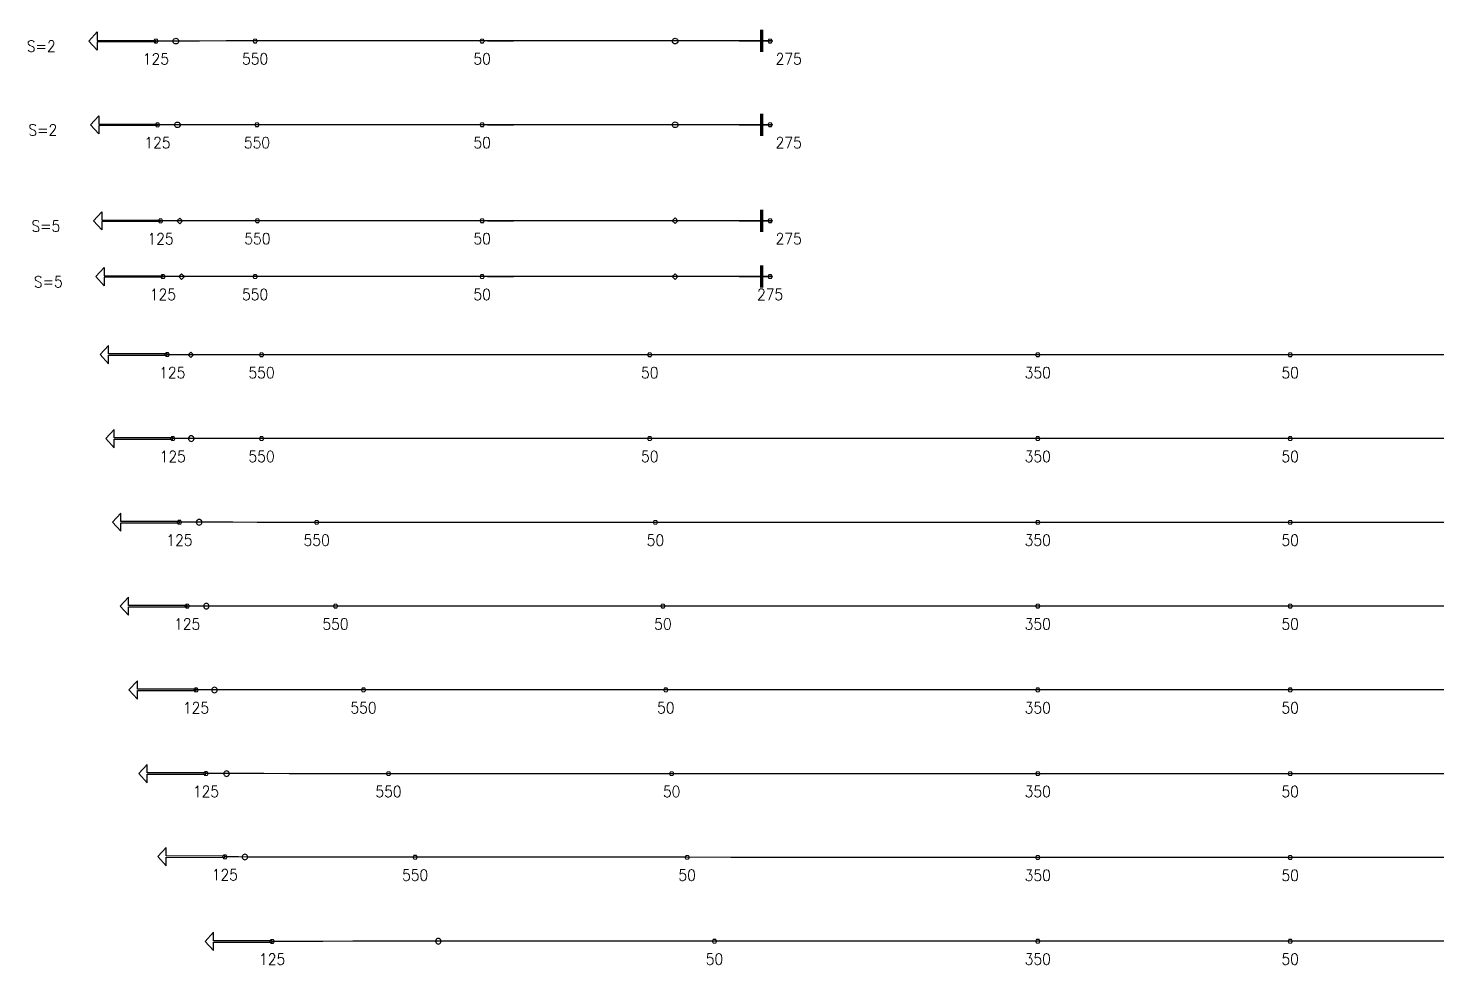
# Model space of a CAD drawing. Header units: millimetres. Extents: x -179076 to 493302, y -18667 to 80932.
# Drawn here: x 279822 to 305032, y 40077 to 56848 of the extents above; entities that cross this region are included whole.
import ezdxf

# ---------------------------------------------------------------- set-up
doc = ezdxf.new("R2010")
doc.units = ezdxf.units.MM
doc.layers.add('Current_plane_Tendon', color=7, linetype='Continuous', true_color=0xab0000)
doc.styles.get("Standard").update_dxf_attribs({"font": 'arial.ttf'})

# ---------------------------------------------------------------- blocks, each defined once
blk = doc.blocks.new('fdsfsdfdsf')
at = {"layer": 'Current_plane_Tendon', "color": 14, "linetype": 'Continuous', "true_color": 0xab0000, "elevation": 180}
for points in [[(423657, 315622, 60, 60, 0), (423657, 315222, 60, 60, 0)], [(423657, 314122, 60, 60, 0), (423657, 313722, 60, 60, 0)], [(423657, 312403, 60, 60, 0), (423657, 312003, 60, 60, 0)], [(423657, 311403, 60, 60, 0), (423657, 311003, 60, 60, 0)]]:
    blk.add_lwpolyline(points, format="xyseb", dxfattribs=at)
at = {"layer": 'Current_plane_Tendon', "color": 14, "linetype": 'Continuous', "true_color": 0xab0000}
for points, elevation in [([(412815, 315409), (411765, 315409), (411765, 315259), (411615, 315421), (411765, 315583), (411765, 315433), (412815, 315433)], 55), ([(413122, 315421), (413125, 315436), (413132, 315450), (413143, 315461), (413157, 315468), (413172, 315471), (413188, 315468), (413202, 315461), (413213, 315450), (413220, 315436), (413222, 315421), (413220, 315405), (413213, 315391), (413202, 315380), (413188, 315373), (413172, 315371), (413157, 315373), (413143, 315380), (413132, 315391), (413125, 315405), (413122, 315421)], 180), ([(422057, 315422), (422059, 315437), (422066, 315451), (422078, 315462), (422091, 315469), (422107, 315472), (422122, 315469), (422136, 315462), (422147, 315451), (422154, 315437), (422157, 315422), (422154, 315406), (422147, 315392), (422136, 315381), (422122, 315374), (422107, 315372), (422091, 315374), (422078, 315381), (422066, 315392), (422059, 315406), (422057, 315422)], 180), ([(412843, 313909), (411793, 313909), (411793, 313759), (411643, 313921), (411793, 314083), (411793, 313933), (412843, 313933)], 58), ([(413150, 313921), (413152, 313937), (413159, 313951), (413170, 313962), (413184, 313969), (413200, 313971), (413215, 313969), (413229, 313962), (413240, 313951), (413247, 313937), (413250, 313921), (413247, 313906), (413240, 313892), (413229, 313881), (413215, 313874), (413200, 313871), (413184, 313874), (413170, 313881), (413159, 313892), (413152, 313906), (413150, 313921)], 183), ([(422057, 313922), (422059, 313937), (422066, 313951), (422078, 313962), (422091, 313969), (422107, 313972), (422122, 313969), (422136, 313962), (422147, 313951), (422154, 313937), (422157, 313922), (422154, 313906), (422147, 313892), (422136, 313881), (422122, 313874), (422107, 313872), (422091, 313874), (422078, 313881), (422066, 313892), (422059, 313906), (422057, 313922)], 180), ([(412898, 312189), (411848, 312189), (411848, 312039), (411698, 312201), (411848, 312363), (411848, 312213), (412898, 312213)], 75), ([(413191, 312201), (413241, 312251), (413291, 312201), (413241, 312151), (413191, 312201)], 200), ([(422057, 312203), (422107, 312253), (422157, 312203), (422107, 312153), (422057, 312203)], 180), ([(412941, 311191), (411891, 311191), (411891, 311041), (411741, 311203), (411891, 311365), (411891, 311215), (412941, 311215)], 55), ([(413224, 311203), (413274, 311253), (413324, 311203), (413274, 311153), (413224, 311203)], 180), ([(422057, 311203), (422107, 311253), (422157, 311203), (422107, 311153), (422057, 311203)], 180), ([(413017, 309818), (411967, 309818), (411967, 309968), (411817, 309806), (411967, 309644), (411967, 309794), (413017, 309794)], 180), ([(413490, 309803), (413440, 309853), (413390, 309803), (413440, 309753), (413490, 309803)], 180), ([(413117, 308314), (412067, 308314), (412067, 308464), (411917, 308302), (412067, 308140), (412067, 308290), (413117, 308290)], 57), ([(413498, 308302), (413496, 308318), (413489, 308332), (413478, 308343), (413464, 308350), (413448, 308352), (413433, 308350), (413419, 308343), (413408, 308332), (413401, 308318), (413398, 308302), (413401, 308287), (413408, 308273), (413419, 308262), (413433, 308255), (413448, 308252), (413464, 308255), (413478, 308262), (413489, 308273), (413496, 308287), (413498, 308302)], 182), ([(413236, 306817), (412186, 306817), (412186, 306967), (412036, 306805), (412186, 306643), (412186, 306793), (413236, 306793)], 58), ([(413638, 306805), (413636, 306820), (413629, 306834), (413618, 306845), (413604, 306853), (413588, 306855), (413573, 306853), (413559, 306845), (413548, 306834), (413541, 306820), (413538, 306805), (413541, 306790), (413548, 306776), (413559, 306765), (413573, 306757), (413588, 306755), (413604, 306757), (413618, 306765), (413629, 306776), (413636, 306790), (413638, 306805)], 183), ([(413375, 305315), (412325, 305315), (412325, 305465), (412175, 305303), (412325, 305141), (412325, 305291), (413375, 305291)], 59), ([(413768, 305303), (413765, 305319), (413758, 305333), (413747, 305344), (413733, 305351), (413718, 305353), (413702, 305351), (413688, 305344), (413677, 305333), (413670, 305319), (413668, 305303), (413670, 305288), (413677, 305274), (413688, 305263), (413702, 305256), (413718, 305253), (413733, 305256), (413747, 305263), (413758, 305274), (413765, 305288), (413768, 305303)], 180), ([(413533, 303814), (412483, 303814), (412483, 303964), (412333, 303802), (412483, 303640), (412483, 303790), (413533, 303790)], 58), ([(413914, 303802), (413911, 303817), (413904, 303831), (413893, 303842), (413879, 303849), (413864, 303852), (413848, 303849), (413834, 303842), (413823, 303831), (413816, 303817), (413814, 303802), (413816, 303786), (413823, 303773), (413834, 303761), (413848, 303754), (413864, 303752), (413879, 303754), (413893, 303761), (413904, 303773), (413911, 303786), (413914, 303802)], 180), ([(413711, 302316), (412661, 302316), (412661, 302466), (412511, 302304), (412661, 302142), (412661, 302292), (413711, 302292)], 55), ([(414131, 302304), (414128, 302319), (414121, 302333), (414110, 302344), (414096, 302351), (414081, 302354), (414065, 302351), (414051, 302344), (414040, 302333), (414033, 302319), (414031, 302304), (414033, 302288), (414040, 302274), (414051, 302263), (414065, 302256), (414081, 302254), (414096, 302256), (414110, 302263), (414121, 302274), (414128, 302288), (414131, 302304)], 180), ([(414050, 300825), (413000, 300830), (413001, 300980), (412850, 300818), (413000, 300656), (413000, 300806), (414050, 300801)], 61), ([(414459, 300811), (414456, 300827), (414449, 300841), (414438, 300852), (414424, 300859), (414409, 300861), (414393, 300859), (414379, 300852), (414368, 300841), (414361, 300827), (414359, 300811), (414361, 300796), (414368, 300782), (414379, 300771), (414393, 300764), (414409, 300761), (414424, 300764), (414438, 300771), (414449, 300782), (414456, 300796), (414459, 300811)], 180), ([(414895, 299313), (413845, 299313), (413845, 299463), (413695, 299301), (413845, 299139), (413845, 299289), (414895, 299289)], 64), ([(417920, 299303), (417917, 299319), (417910, 299333), (417899, 299344), (417885, 299351), (417870, 299353), (417854, 299351), (417840, 299344), (417829, 299333), (417822, 299319), (417820, 299303), (417822, 299288), (417829, 299274), (417840, 299263), (417854, 299256), (417870, 299253), (417885, 299256), (417899, 299263), (417910, 299274), (417917, 299288), (417920, 299303)], 189)]:
    blk.add_lwpolyline(points, close=True, dxfattribs=dict(at, elevation=elevation))
for points, elevation in [([(412775, 315421, 20, 20, 0), (412795, 315456, 20, 20, 0), (412835, 315456, 20, 20, 0), (412855, 315421, 20, 20, 0), (412835, 315386, 20, 20, 0), (412795, 315386, 20, 20, 0)], 55), ([(414551, 315422, 20, 20, 0), (414571, 315456, 20, 20, 0), (414611, 315456, 20, 20, 0), (414631, 315422, 20, 20, 0), (414611, 315387, 20, 20, 0), (414571, 315387, 20, 20, 0)], 130), ([(418613, 315422, 20, 20, 0), (418633, 315456, 20, 20, 0), (418673, 315456, 20, 20, 0), (418693, 315422, 20, 20, 0), (418673, 315387, 20, 20, 0), (418633, 315387, 20, 20, 0)], -20), ([(423767, 315422, 20, 20, 0), (423787, 315456, 20, 20, 0), (423827, 315456, 20, 20, 0), (423847, 315422, 20, 20, 0), (423827, 315387, 20, 20, 0), (423787, 315387, 20, 20, 0)], 55), ([(412803, 313921, 20, 20, 0), (412823, 313956, 20, 20, 0), (412863, 313956, 20, 20, 0), (412883, 313921, 20, 20, 0), (412863, 313886, 20, 20, 0), (412823, 313886, 20, 20, 0)], 58), ([(414584, 313922, 20, 20, 0), (414604, 313956, 20, 20, 0), (414644, 313956, 20, 20, 0), (414664, 313922, 20, 20, 0), (414644, 313887, 20, 20, 0), (414604, 313887, 20, 20, 0)], 133), ([(418613, 313922, 20, 20, 0), (418633, 313956, 20, 20, 0), (418673, 313956, 20, 20, 0), (418693, 313922, 20, 20, 0), (418673, 313887, 20, 20, 0), (418633, 313887, 20, 20, 0)], -20), ([(423767, 313922, 20, 20, 0), (423787, 313956, 20, 20, 0), (423827, 313956, 20, 20, 0), (423847, 313922, 20, 20, 0), (423827, 313887, 20, 20, 0), (423787, 313887, 20, 20, 0)], 55), ([(412858, 312201, 20, 20, 0), (412878, 312236, 20, 20, 0), (412918, 312236, 20, 20, 0), (412938, 312201, 20, 20, 0), (412918, 312167, 20, 20, 0), (412878, 312167, 20, 20, 0)], 75), ([(414591, 312203, 20, 20, 0), (414611, 312238, 20, 20, 0), (414651, 312238, 20, 20, 0), (414671, 312203, 20, 20, 0), (414651, 312169, 20, 20, 0), (414611, 312169, 20, 20, 0)], 150), ([(418613, 312203, 20, 20, 0), (418633, 312238, 20, 20, 0), (418673, 312238, 20, 20, 0), (418693, 312203, 20, 20, 0), (418673, 312169, 20, 20, 0), (418633, 312169, 20, 20, 0)], -20), ([(423767, 312203, 20, 20, 0), (423787, 312238, 20, 20, 0), (423827, 312238, 20, 20, 0), (423847, 312203, 20, 20, 0), (423827, 312169, 20, 20, 0), (423787, 312169, 20, 20, 0)], 55), ([(412901, 311203, 20, 20, 0), (412921, 311238, 20, 20, 0), (412961, 311238, 20, 20, 0), (412981, 311203, 20, 20, 0), (412961, 311169, 20, 20, 0), (412921, 311169, 20, 20, 0)], 55), ([(414551, 311203, 20, 20, 0), (414571, 311238, 20, 20, 0), (414611, 311238, 20, 20, 0), (414631, 311203, 20, 20, 0), (414611, 311169, 20, 20, 0), (414571, 311169, 20, 20, 0)], 130), ([(418613, 311203, 20, 20, 0), (418633, 311238, 20, 20, 0), (418673, 311238, 20, 20, 0), (418693, 311203, 20, 20, 0), (418673, 311169, 20, 20, 0), (418633, 311169, 20, 20, 0)], -20), ([(423767, 311203, 20, 20, 0), (423787, 311238, 20, 20, 0), (423827, 311238, 20, 20, 0), (423847, 311203, 20, 20, 0), (423827, 311169, 20, 20, 0), (423787, 311169, 20, 20, 0)], 55), ([(413057, 309806, 20, 20, 0), (413037, 309841, 20, 20, 0), (412997, 309841, 20, 20, 0), (412977, 309806, 20, 20, 0), (412997, 309772, 20, 20, 0), (413037, 309772, 20, 20, 0)], 180), ([(414746, 309803, 20, 20, 0), (414726, 309838, 20, 20, 0), (414686, 309838, 20, 20, 0), (414666, 309803, 20, 20, 0), (414686, 309769, 20, 20, 0), (414726, 309769, 20, 20, 0)], 130), ([(421692, 309803, 20, 20, 0), (421672, 309838, 20, 20, 0), (421632, 309838, 20, 20, 0), (421612, 309803, 20, 20, 0), (421632, 309769, 20, 20, 0), (421672, 309769, 20, 20, 0)], -170), ([(428637, 309803, 20, 20, 0), (428617, 309838, 20, 20, 0), (428577, 309838, 20, 20, 0), (428557, 309803, 20, 20, 0), (428577, 309769, 20, 20, 0), (428617, 309769, 20, 20, 0)], 130), ([(433155, 309803, 20, 20, 0), (433135, 309838, 20, 20, 0), (433095, 309838, 20, 20, 0), (433075, 309803, 20, 20, 0), (433095, 309769, 20, 20, 0), (433135, 309769, 20, 20, 0)], -170), ([(413157, 308302, 20, 20, 0), (413137, 308337, 20, 20, 0), (413097, 308337, 20, 20, 0), (413077, 308302, 20, 20, 0), (413097, 308268, 20, 20, 0), (413137, 308268, 20, 20, 0)], 57), ([(414746, 308303, 20, 20, 0), (414726, 308338, 20, 20, 0), (414686, 308338, 20, 20, 0), (414666, 308303, 20, 20, 0), (414686, 308269, 20, 20, 0), (414726, 308269, 20, 20, 0)], 130), ([(421692, 308303, 20, 20, 0), (421672, 308338, 20, 20, 0), (421632, 308338, 20, 20, 0), (421612, 308303, 20, 20, 0), (421632, 308269, 20, 20, 0), (421672, 308269, 20, 20, 0)], -20), ([(428637, 308303, 20, 20, 0), (428617, 308338, 20, 20, 0), (428577, 308338, 20, 20, 0), (428557, 308303, 20, 20, 0), (428577, 308269, 20, 20, 0), (428617, 308269, 20, 20, 0)], 130), ([(433155, 308303, 20, 20, 0), (433135, 308338, 20, 20, 0), (433095, 308338, 20, 20, 0), (433075, 308303, 20, 20, 0), (433095, 308269, 20, 20, 0), (433135, 308269, 20, 20, 0)], -20), ([(413276, 306805, 20, 20, 0), (413256, 306840, 20, 20, 0), (413216, 306840, 20, 20, 0), (413196, 306805, 20, 20, 0), (413216, 306770, 20, 20, 0), (413256, 306770, 20, 20, 0)], 58), ([(415732, 306803, 20, 20, 0), (415712, 306838, 20, 20, 0), (415672, 306838, 20, 20, 0), (415652, 306803, 20, 20, 0), (415672, 306769, 20, 20, 0), (415712, 306769, 20, 20, 0)], 130), ([(421794, 306803, 20, 20, 0), (421774, 306838, 20, 20, 0), (421734, 306838, 20, 20, 0), (421714, 306803, 20, 20, 0), (421734, 306769, 20, 20, 0), (421774, 306769, 20, 20, 0)], -20), ([(428637, 306803, 20, 20, 0), (428617, 306838, 20, 20, 0), (428577, 306838, 20, 20, 0), (428557, 306803, 20, 20, 0), (428577, 306769, 20, 20, 0), (428617, 306769, 20, 20, 0)], 130), ([(433155, 306803, 20, 20, 0), (433135, 306838, 20, 20, 0), (433095, 306838, 20, 20, 0), (433075, 306803, 20, 20, 0), (433095, 306769, 20, 20, 0), (433135, 306769, 20, 20, 0)], -20), ([(413415, 305303, 20, 20, 0), (413395, 305338, 20, 20, 0), (413355, 305338, 20, 20, 0), (413335, 305303, 20, 20, 0), (413355, 305269, 20, 20, 0), (413395, 305269, 20, 20, 0)], 59), ([(416070, 305303, 20, 20, 0), (416050, 305338, 20, 20, 0), (416010, 305338, 20, 20, 0), (415990, 305303, 20, 20, 0), (416010, 305269, 20, 20, 0), (416050, 305269, 20, 20, 0)], 130), ([(421929, 305303, 20, 20, 0), (421909, 305338, 20, 20, 0), (421869, 305338, 20, 20, 0), (421849, 305303, 20, 20, 0), (421869, 305269, 20, 20, 0), (421909, 305269, 20, 20, 0)], -20), ([(428637, 305303, 20, 20, 0), (428617, 305338, 20, 20, 0), (428577, 305338, 20, 20, 0), (428557, 305303, 20, 20, 0), (428577, 305269, 20, 20, 0), (428617, 305269, 20, 20, 0)], 130), ([(433155, 305303, 20, 20, 0), (433135, 305338, 20, 20, 0), (433095, 305338, 20, 20, 0), (433075, 305303, 20, 20, 0), (433095, 305269, 20, 20, 0), (433135, 305269, 20, 20, 0)], -20), ([(413573, 303802, 20, 20, 0), (413553, 303837, 20, 20, 0), (413513, 303837, 20, 20, 0), (413493, 303802, 20, 20, 0), (413513, 303767, 20, 20, 0), (413553, 303767, 20, 20, 0)], 58), ([(416571, 303803, 20, 20, 0), (416551, 303838, 20, 20, 0), (416511, 303838, 20, 20, 0), (416491, 303803, 20, 20, 0), (416511, 303769, 20, 20, 0), (416551, 303769, 20, 20, 0)], 130), ([(421980, 303803, 20, 20, 0), (421960, 303838, 20, 20, 0), (421920, 303838, 20, 20, 0), (421900, 303803, 20, 20, 0), (421920, 303769, 20, 20, 0), (421960, 303769, 20, 20, 0)], -20), ([(428637, 303803, 20, 20, 0), (428617, 303838, 20, 20, 0), (428577, 303838, 20, 20, 0), (428557, 303803, 20, 20, 0), (428577, 303769, 20, 20, 0), (428617, 303769, 20, 20, 0)], 130), ([(433155, 303803, 20, 20, 0), (433135, 303838, 20, 20, 0), (433095, 303838, 20, 20, 0), (433075, 303803, 20, 20, 0), (433095, 303769, 20, 20, 0), (433135, 303769, 20, 20, 0)], -20), ([(413751, 302304, 20, 20, 0), (413731, 302339, 20, 20, 0), (413691, 302339, 20, 20, 0), (413671, 302304, 20, 20, 0), (413691, 302269, 20, 20, 0), (413731, 302269, 20, 20, 0)], 55), ([(417018, 302303, 20, 20, 0), (416998, 302338, 20, 20, 0), (416958, 302338, 20, 20, 0), (416938, 302303, 20, 20, 0), (416958, 302269, 20, 20, 0), (416998, 302269, 20, 20, 0)], 130), ([(422085, 302303, 20, 20, 0), (422065, 302338, 20, 20, 0), (422025, 302338, 20, 20, 0), (422005, 302303, 20, 20, 0), (422025, 302269, 20, 20, 0), (422065, 302269, 20, 20, 0)], -20), ([(428637, 302303, 20, 20, 0), (428617, 302338, 20, 20, 0), (428577, 302338, 20, 20, 0), (428557, 302303, 20, 20, 0), (428577, 302269, 20, 20, 0), (428617, 302269, 20, 20, 0)], 130), ([(433155, 302303, 20, 20, 0), (433135, 302338, 20, 20, 0), (433095, 302338, 20, 20, 0), (433075, 302303, 20, 20, 0), (433095, 302269, 20, 20, 0), (433135, 302269, 20, 20, 0)], -20), ([(414090, 300813, 20, 20, 0), (414070, 300848, 20, 20, 0), (414030, 300848, 20, 20, 0), (414010, 300813, 20, 20, 0), (414030, 300778, 20, 20, 0), (414070, 300778, 20, 20, 0)], 61), ([(417494, 300807, 20, 20, 0), (417474, 300842, 20, 20, 0), (417434, 300842, 20, 20, 0), (417414, 300807, 20, 20, 0), (417434, 300773, 20, 20, 0), (417474, 300773, 20, 20, 0)], 114), ([(422363, 300806, 20, 20, 0), (422343, 300840, 20, 20, 0), (422303, 300840, 20, 20, 0), (422283, 300806, 20, 20, 0), (422303, 300771, 20, 20, 0), (422343, 300771, 20, 20, 0)], -20), ([(428637, 300803, 20, 20, 0), (428617, 300838, 20, 20, 0), (428577, 300838, 20, 20, 0), (428557, 300803, 20, 20, 0), (428577, 300769, 20, 20, 0), (428617, 300769, 20, 20, 0)], 130), ([(433155, 300803, 20, 20, 0), (433135, 300838, 20, 20, 0), (433095, 300838, 20, 20, 0), (433075, 300803, 20, 20, 0), (433095, 300769, 20, 20, 0), (433135, 300769, 20, 20, 0)], -20), ([(414935, 299301, 20, 20, 0), (414915, 299335, 20, 20, 0), (414875, 299335, 20, 20, 0), (414855, 299301, 20, 20, 0), (414875, 299266, 20, 20, 0), (414915, 299266, 20, 20, 0)], 64), ([(422851, 299303, 20, 20, 0), (422831, 299338, 20, 20, 0), (422791, 299338, 20, 20, 0), (422771, 299303, 20, 20, 0), (422791, 299269, 20, 20, 0), (422831, 299269, 20, 20, 0)], -20), ([(428637, 299303, 20, 20, 0), (428617, 299338, 20, 20, 0), (428577, 299338, 20, 20, 0), (428557, 299303, 20, 20, 0), (428577, 299269, 20, 20, 0), (428617, 299269, 20, 20, 0)], 130), ([(433155, 299303, 20, 20, 0), (433135, 299338, 20, 20, 0), (433095, 299338, 20, 20, 0), (433075, 299303, 20, 20, 0), (433095, 299269, 20, 20, 0), (433135, 299269, 20, 20, 0)], -20)]:
    blk.add_lwpolyline(points, format="xyseb", close=True, dxfattribs=dict(at, elevation=elevation))
for points in [[(414591, 315422, 130), (414461, 315422, 129), (414332, 315422, 128), (414202, 315422, 124), (414072, 315422, 120), (413594, 315421, 240), (413464, 315421, 233), (413334, 315421, 225), (413205, 315421, 215), (413075, 315421, 205), (412945, 315421, 193), (412815, 315421, 180)], [(423847, 315422, 37), (422884, 315422, 18), (421996, 315422, 2), (421920, 315422, -10), (421032, 315422, -18), (418748, 315422, -20), (419216, 315422, -15), (418328, 315422, -1), (417440, 315422, 23), (416590, 315422, 57), (415702, 315422, 100), (415146, 315422, 122), (414591, 315422, 130)], [(423807, 315422, 180), (423252, 315422, 176), (423847, 315422, 66)], [(414624, 313922, 133), (414495, 313922, 133), (414365, 313922, 131), (414235, 313922, 128), (414105, 313922, 123), (413621, 313921, 240), (413492, 313921, 233), (413362, 313921, 225), (413232, 313921, 215), (413102, 313921, 205), (412972, 313921, 193), (412843, 313921, 180)], [(423847, 313922, 37), (422884, 313922, 18), (421996, 313922, 2), (421920, 313922, -10), (421032, 313922, -18), (418748, 313922, -20), (419216, 313922, -15), (418328, 313922, -1), (417440, 313922, 23), (416590, 313922, 57), (415702, 313922, 100), (415146, 313922, 122), (414591, 313922, 130)], [(423807, 313922, 180), (423252, 313922, 176), (423847, 313922, 66)], [(414631, 312203, 150), (414494, 312203, 149), (414357, 312203, 147), (414220, 312203, 143), (414083, 312203, 138), (413946, 312203, 131), (413446, 312201, 228), (413309, 312201, 218), (413172, 312201, 207), (413035, 312201, 194), (412898, 312201, 180)], [(423847, 312203, 37), (422884, 312203, 18), (421996, 312203, 2), (421920, 312203, -10), (421032, 312203, -18), (418748, 312203, -20), (419216, 312203, -15), (418328, 312203, -1), (417440, 312203, 23), (416590, 312203, 57), (415702, 312203, 100), (415146, 312203, 122), (414591, 312203, 130)], [(423807, 312203, 180), (423252, 312203, 176), (423847, 312203, 66)], [(414591, 311203, 130), (414470, 311203, 129), (414349, 311203, 128), (414229, 311203, 124), (414108, 311203, 120), (413667, 311203, 240), (413546, 311203, 233), (413425, 311203, 225), (413304, 311203, 215), (413183, 311203, 205), (413062, 311203, 193), (412941, 311203, 180)], [(423847, 311203, 37), (422884, 311203, 18), (421996, 311203, 2), (421920, 311203, -10), (421032, 311203, -18), (418748, 311203, -20), (419216, 311203, -15), (418328, 311203, -1), (417440, 311203, 23), (416590, 311203, 57), (415702, 311203, 100), (415146, 311203, 122), (414591, 311203, 130)], [(423807, 311203, 180), (423252, 311203, 176), (423847, 311203, 66)], [(414706, 309803, 130), (414586, 309803, 129), (414465, 309803, 128), (414345, 309803, 124), (414224, 309803, 120), (414104, 309803, 115), (413711, 309803, 108), (413590, 309803, 100), (413470, 309803, 90), (413349, 309803, 80), (413229, 309803, 68), (413017, 309803, 56)], [(428597, 309803, 130), (427729, 309803, 121), (426861, 309803, 92), (425992, 309803, 46), (425124, 309803, -20), (424256, 309803, -86), (423388, 309803, -132), (422520, 309803, -161), (421652, 309803, -170), (420783, 309803, -161), (419915, 309803, -132), (419047, 309803, -86), (418179, 309803, -20), (417311, 309803, 46), (416443, 309803, 92), (415574, 309803, 121), (414706, 309803, 130)], [(437632, 309803, 130), (437067, 309803, 121), (436503, 309803, 92), (435938, 309803, 46), (435373, 309803, -20), (434809, 309803, -86), (434244, 309803, -132), (433679, 309803, -161), (433115, 309803, -170), (432550, 309803, -161), (431985, 309803, -132), (431420, 309803, -86), (430856, 309803, -20), (430291, 309803, 46), (429726, 309803, 92), (429162, 309803, 121), (428597, 309803, 130)], [(414706, 308303, 130), (414586, 308303, 129), (414465, 308303, 128), (414345, 308303, 124), (414224, 308303, 120), (414104, 308303, 115), (413700, 308302, 231), (413579, 308302, 223), (413459, 308302, 213), (413338, 308302, 203), (413218, 308302, 191), (413117, 308302, 180)], [(428597, 308303, 130), (427729, 308303, 125), (426861, 308303, 111), (425992, 308303, 88), (425124, 308303, 55), (424256, 308303, 22), (423388, 308303, -1), (422520, 308303, -15), (421652, 308303, -20), (420783, 308303, -15), (419915, 308303, -1), (419047, 308303, 22), (418179, 308303, 55), (417311, 308303, 88), (416443, 308303, 111), (415574, 308303, 125), (414706, 308303, 130)], [(437632, 308303, 130), (437067, 308303, 125), (436503, 308303, 111), (435938, 308303, 88), (435373, 308303, 55), (434809, 308303, 22), (434244, 308303, -1), (433679, 308303, -15), (433115, 308303, -20), (432550, 308303, -15), (431985, 308303, -1), (431420, 308303, 22), (430856, 308303, 55), (430291, 308303, 88), (429726, 308303, 111), (429162, 308303, 125), (428597, 308303, 130)], [(414910, 306803, 130), (414769, 306803, 129), (414628, 306803, 127), (414190, 306805, 245), (414049, 306805, 240), (413908, 306805, 233), (413767, 306805, 225), (413626, 306805, 215), (413485, 306805, 204), (413344, 306805, 191), (413236, 306805, 180)], [(428597, 306803, 130), (427742, 306803, 125), (426886, 306803, 111), (426031, 306803, 88), (425175, 306803, 55), (424320, 306803, 22), (423464, 306803, -1), (422609, 306803, -15), (421754, 306803, -20), (420898, 306803, -15), (420043, 306803, -1), (419187, 306803, 22), (418332, 306803, 55), (417476, 306803, 88), (416621, 306803, 111), (415766, 306803, 125), (414910, 306803, 130)], [(437632, 306803, 130), (437067, 306803, 125), (436503, 306803, 111), (435938, 306803, 88), (435373, 306803, 55), (434809, 306803, 22), (434244, 306803, -1), (433679, 306803, -15), (433115, 306803, -20), (432550, 306803, -15), (431985, 306803, -1), (431420, 306803, 22), (430856, 306803, 55), (430291, 306803, 88), (429726, 306803, 111), (429162, 306803, 125), (428597, 306803, 130)], [(415182, 305303, 130), (415028, 305303, 129), (414875, 305303, 127), (414721, 305303, 123), (414567, 305303, 118), (414414, 305303, 111), (413948, 305303, 224), (413794, 305303, 214), (413641, 305303, 203), (413487, 305303, 190), (413334, 305303, 176)], [(428597, 305303, 130), (427759, 305303, 125), (426920, 305303, 111), (426082, 305303, 88), (425243, 305303, 55), (424405, 305303, 22), (423566, 305303, -1), (422728, 305303, -15), (421889, 305303, -20), (421051, 305303, -15), (420212, 305303, -1), (419374, 305303, 22), (418536, 305303, 55), (417697, 305303, 88), (416859, 305303, 111), (416020, 305303, 125), (415182, 305303, 130)], [(437632, 305303, 130), (437067, 305303, 125), (436503, 305303, 111), (435938, 305303, 88), (435373, 305303, 55), (434809, 305303, 22), (434244, 305303, -1), (433679, 305303, -15), (433115, 305303, -20), (432550, 305303, -15), (431985, 305303, -1), (431420, 305303, 22), (430856, 305303, 55), (430291, 305303, 88), (429726, 305303, 111), (429162, 305303, 125), (428597, 305303, 130)], [(415282, 303803, 130), (415150, 303803, 129), (415018, 303803, 128), (414886, 303803, 124), (414754, 303803, 120), (414293, 303802, 236), (414161, 303802, 229), (414029, 303802, 221), (413897, 303802, 212), (413765, 303802, 202), (413633, 303802, 190), (413501, 303802, 177)], [(428597, 303803, 130), (427765, 303803, 125), (426933, 303803, 111), (426100, 303803, 88), (425268, 303803, 55), (424436, 303803, 22), (423604, 303803, -1), (422772, 303803, -15), (421940, 303803, -20), (421107, 303803, -15), (420275, 303803, -1), (419443, 303803, 22), (418611, 303803, 55), (417779, 303803, 88), (416947, 303803, 111), (416114, 303803, 125), (415282, 303803, 130)], [(437632, 303803, 130), (437067, 303803, 125), (436503, 303803, 111), (435938, 303803, 88), (435373, 303803, 55), (434809, 303803, 22), (434244, 303803, -1), (433679, 303803, -15), (433115, 303803, -20), (432550, 303803, -15), (431985, 303803, -1), (431420, 303803, 22), (430856, 303803, 55), (430291, 303803, 88), (429726, 303803, 111), (429162, 303803, 125), (428597, 303803, 130)], [(415492, 302303, 130), (415345, 302303, 129), (415197, 302303, 127), (414746, 302304, 248), (414598, 302304, 243), (414450, 302304, 236), (414302, 302304, 228), (414155, 302304, 218), (414007, 302304, 207), (413859, 302304, 194), (413711, 302304, 180)], [(428597, 302303, 130), (427778, 302303, 125), (426959, 302303, 111), (426140, 302303, 88), (425321, 302303, 55), (424502, 302303, 22), (423683, 302303, -1), (422864, 302303, -15), (422045, 302303, -20), (421226, 302303, -15), (420407, 302303, -1), (419588, 302303, 22), (418768, 302303, 55), (417949, 302303, 88), (417130, 302303, 111), (416311, 302303, 125), (415492, 302303, 130)], [(437632, 302303, 130), (437067, 302303, 125), (436503, 302303, 111), (435938, 302303, 88), (435373, 302303, 55), (434809, 302303, 22), (434244, 302303, -1), (433679, 302303, -15), (433115, 302303, -20), (432550, 302303, -15), (431985, 302303, -1), (431420, 302303, 22), (430856, 302303, 55), (430291, 302303, 88), (429726, 302303, 111), (429162, 302303, 125), (428597, 302303, 130)], [(416049, 300808, 130), (415894, 300808, 129), (415738, 300809, 128), (415583, 300810, 124), (415428, 300810, 120), (414913, 300809, 234), (414758, 300810, 227), (414603, 300810, 219), (414448, 300811, 210), (414292, 300812, 199), (414137, 300812, 187), (414050, 300813, 180)], [(428597, 300803, 130), (427813, 300804, 125), (427028, 300804, 111), (426244, 300804, 88), (425460, 300804, 55), (424676, 300805, 22), (423891, 300805, -1), (423107, 300805, -15), (422323, 300806, -20), (421539, 300806, -15), (420754, 300806, -1), (419970, 300806, 22), (419186, 300807, 55), (418402, 300807, 88), (417617, 300807, 111), (416833, 300807, 125), (416049, 300808, 130)], [(437632, 300803, 130), (437067, 300803, 125), (436503, 300803, 111), (435938, 300803, 88), (435373, 300803, 55), (434809, 300803, 22), (434244, 300803, -1), (433679, 300803, -15), (433115, 300803, -20), (432550, 300803, -15), (431985, 300803, -1), (431420, 300803, 22), (430856, 300803, 55), (430291, 300803, 88), (429726, 300803, 111), (429162, 300803, 125), (428597, 300803, 130)], [(417025, 299303, 130), (416853, 299303, 129), (416682, 299303, 128), (416511, 299303, 124), (416339, 299303, 120), (415800, 299301, 115), (415629, 299301, 108), (415458, 299301, 100), (415286, 299301, 90), (415115, 299301, 80), (414944, 299301, 68), (414895, 299301, 64)], [(428597, 299303, 130), (427874, 299303, 125), (427150, 299303, 111), (426427, 299303, 88), (425704, 299303, 55), (424981, 299303, 22), (424257, 299303, -1), (423534, 299303, -15), (422811, 299303, -20), (422088, 299303, -15), (421364, 299303, -1), (420641, 299303, 22), (419918, 299303, 55), (419194, 299303, 88), (418471, 299303, 111), (417748, 299303, 125), (417025, 299303, 130)], [(437632, 299303, 130), (437067, 299303, 125), (436503, 299303, 111), (435938, 299303, 88), (435373, 299303, 55), (434809, 299303, 22), (434244, 299303, -1), (433679, 299303, -15), (433115, 299303, -20), (432550, 299303, -15), (431985, 299303, -1), (431420, 299303, 22), (430856, 299303, 55), (430291, 299303, 88), (429726, 299303, 111), (429162, 299303, 125), (428597, 299303, 130)]]:
    blk.add_polyline3d(points, dxfattribs=at)
at = {"layer": 'Current_plane_Tendon', "color": 14, "linetype": 'Continuous', "true_color": 0xab0000, "char_height": 200, "attachment_point": 5}
for s, insert in [('\\FSTANDARD.shx;\xa0S=2', (410715, 315328, 305)), ('\\FSTANDARD.shx;125', (412815, 315101, 180)), ('\\FSTANDARD.shx;550', (414591, 315102, 130)), ('\\FSTANDARD.shx;50', (418653, 315102, -20)), ('\\FSTANDARD.shx;275', (424140, 315102, 180)), ('\\FSTANDARD.shx;\xa0S=2', (410743, 313829, 305)), ('\\FSTANDARD.shx;125', (412843, 313601, 180)), ('\\FSTANDARD.shx;550', (414624, 313602, 133)), ('\\FSTANDARD.shx;50', (418653, 313602, -20)), ('\\FSTANDARD.shx;275', (424140, 313602, 180)), ('\\FSTANDARD.shx;\xa0S=5', (410798, 312109, 305)), ('\\FSTANDARD.shx;125', (412898, 311881, 180)), ('\\FSTANDARD.shx;550', (414631, 311883, 150)), ('\\FSTANDARD.shx;50', (418653, 311883, -20)), ('\\FSTANDARD.shx;275', (424140, 311883, 180)), ('\\FSTANDARD.shx;\xa0S=5', (410841, 311111, 305)), ('\\FSTANDARD.shx;125', (412941, 310883, 180)), ('\\FSTANDARD.shx;550', (414591, 310883, 130)), ('\\FSTANDARD.shx;50', (418653, 310883, -20)), ('\\FSTANDARD.shx;275', (423807, 310883, 180)), ('\\FSTANDARD.shx;125', (413108, 309483, 55)), ('\\FSTANDARD.shx;550', (414706, 309483, 130)), ('\\FSTANDARD.shx;50', (421652, 309483, -170)), ('\\FSTANDARD.shx;350', (428597, 309483, 130)), ('\\FSTANDARD.shx;50', (433115, 309483, -170)), ('\\FSTANDARD.shx;125', (413117, 307982, 180)), ('\\FSTANDARD.shx;550', (414706, 307983, 130)), ('\\FSTANDARD.shx;50', (421652, 307983, -20)), ('\\FSTANDARD.shx;350', (428597, 307983, 130)), ('\\FSTANDARD.shx;50', (433115, 307983, -20)), ('\\FSTANDARD.shx;125', (413236, 306485, 180)), ('\\FSTANDARD.shx;550', (415692, 306483, 130)), ('\\FSTANDARD.shx;50', (421754, 306483, -20)), ('\\FSTANDARD.shx;350', (428597, 306483, 130)), ('\\FSTANDARD.shx;50', (433115, 306483, -20)), ('\\FSTANDARD.shx;125', (413375, 304983, 180)), ('\\FSTANDARD.shx;550', (416030, 304983, 130)), ('\\FSTANDARD.shx;50', (421889, 304983, -20)), ('\\FSTANDARD.shx;350', (428597, 304983, 130)), ('\\FSTANDARD.shx;50', (433115, 304983, -20)), ('\\FSTANDARD.shx;125', (413533, 303482, 180)), ('\\FSTANDARD.shx;550', (416531, 303483, 130)), ('\\FSTANDARD.shx;50', (421940, 303483, -20)), ('\\FSTANDARD.shx;350', (428597, 303483, 130)), ('\\FSTANDARD.shx;50', (433115, 303483, -20)), ('\\FSTANDARD.shx;125', (413711, 301984, 180)), ('\\FSTANDARD.shx;550', (416978, 301983, 130)), ('\\FSTANDARD.shx;50', (422045, 301983, -20)), ('\\FSTANDARD.shx;350', (428597, 301983, 130)), ('\\FSTANDARD.shx;50', (433115, 301983, -20)), ('\\FSTANDARD.shx;550', (417454, 300487, 114)), ('\\FSTANDARD.shx;50', (433115, 300483, -20)), ('\\FSTANDARD.shx;125', (414895, 298981, 64)), ('\\FSTANDARD.shx;50', (422811, 298983, -20)), ('\\FSTANDARD.shx;350', (428597, 298983, 130)), ('\\FSTANDARD.shx;50', (433115, 298983, -20))]:
    blk.add_mtext(s, dxfattribs=dict(at, insert=insert))
for s, insert, rotation in [('\\FSTANDARD.shx;125', (414049, 300493, 180), 359.7438), ('\\FSTANDARD.shx;50', (422323, 300486, -20), 359.9801), ('\\FSTANDARD.shx;350', (428597, 300483, 130), 359.9801)]:
    blk.add_mtext(s, dxfattribs=dict(at, insert=insert, rotation=rotation))

msp = doc.modelspace()

# ---------------------------------------------------------------- block references
at = {"layer": 'Current_plane_Tendon', "linetype": 'Continuous'}
msp.add_blockref('fdsfsdfdsf', (-130706.9, -258803.5, -180), dxfattribs=at)

doc.saveas('drawing.dxf')
